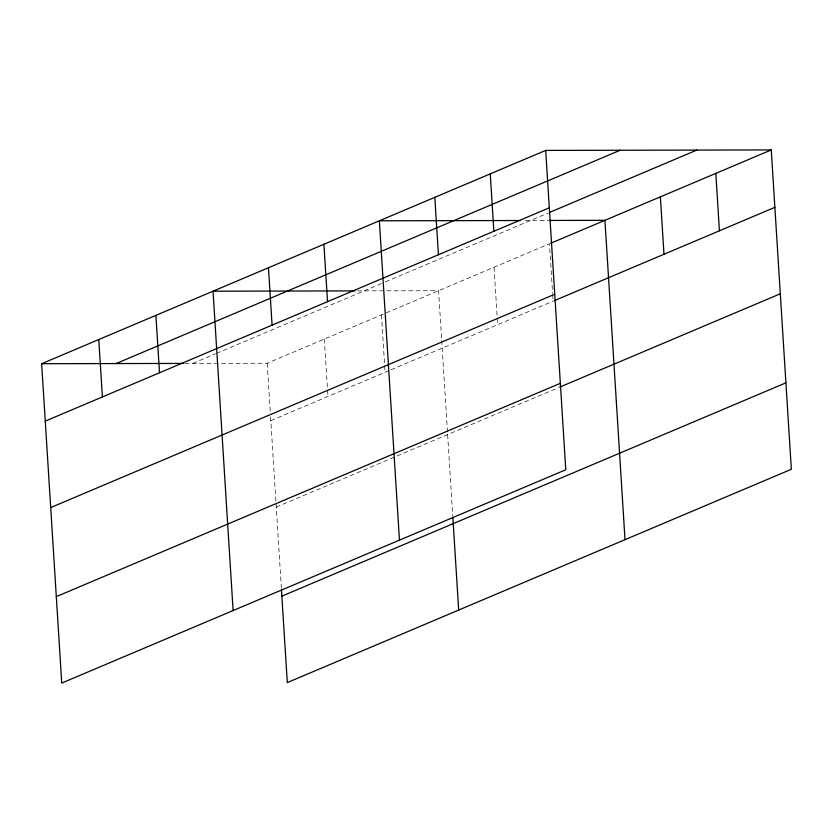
<?xml version="1.0" encoding="UTF-8"?>
<svg xmlns="http://www.w3.org/2000/svg" width="833" height="833" viewBox="0 0 833 833"><rect width="100%" height="100%" fill="white"/><g stroke="black" fill="none" stroke-linecap="round" stroke-linejoin="round"><path stroke-width="0.62" stroke-dasharray="4.17 3.12" d="M192.777 363.396L215.393 353.827M216.58 353.327L384.211 282.387M385.387 281.887L548.187 212.998M184.978 363.417L267.216 363.24L385.033 313.385M386.22 312.875L549.478 243.788L552.612 293.539M270.829 420.644L389.834 370.279M391.021 369.779L553.091 301.192M276.264 507.089L558.526 387.637M525.29 220.495L548.458 220.443M357.649 290.884L438.585 290.717L441.636 339.198M552.685 294.82L552.925 298.641M494.031 267.258L497.166 317.009M497.239 318.279L497.645 324.662M441.719 340.468L447.477 431.983M447.633 434.566L452.756 515.877M381.462 314.895L385.075 372.299M324.339 339.073L327.473 388.824M327.546 390.094L327.952 396.477M267.216 363.24L270.267 411.721M270.579 416.823L281.377 588.41"/><path stroke-width="1.25" d="M545.698 150.409L565.784 469.76L61.746 683.07L41.65 363.719L545.698 150.409L771.254 149.93L791.35 469.281L287.302 682.591L281.46 589.702M116.089 363.563L620.127 150.252M45.263 421.123L549.311 207.813M549.364 212.498L696.825 150.086M550.655 243.288L771.254 149.93M50.698 507.568L554.747 294.247M554.268 300.692L774.867 207.334M56.3 596.626L560.349 383.315M559.703 387.137L780.313 293.778M281.866 596.157L785.915 382.836M520.084 220.506L379.359 220.797L399.455 540.148M549.738 220.443L604.925 220.328L625.01 539.68M355.056 290.894L213.029 291.196L233.115 610.537M41.65 363.719L183.677 363.417M715.818 173.399L719.42 230.803M660.371 196.859L663.984 254.263M490.252 173.868L493.865 231.272M434.805 197.338L438.418 254.742M452.84 517.168L458.681 610.068M323.912 244.267L327.525 301.671M268.465 267.726L272.079 325.13M155.896 315.363L159.509 372.767M98.773 339.541L102.386 396.945"/></g></svg>
